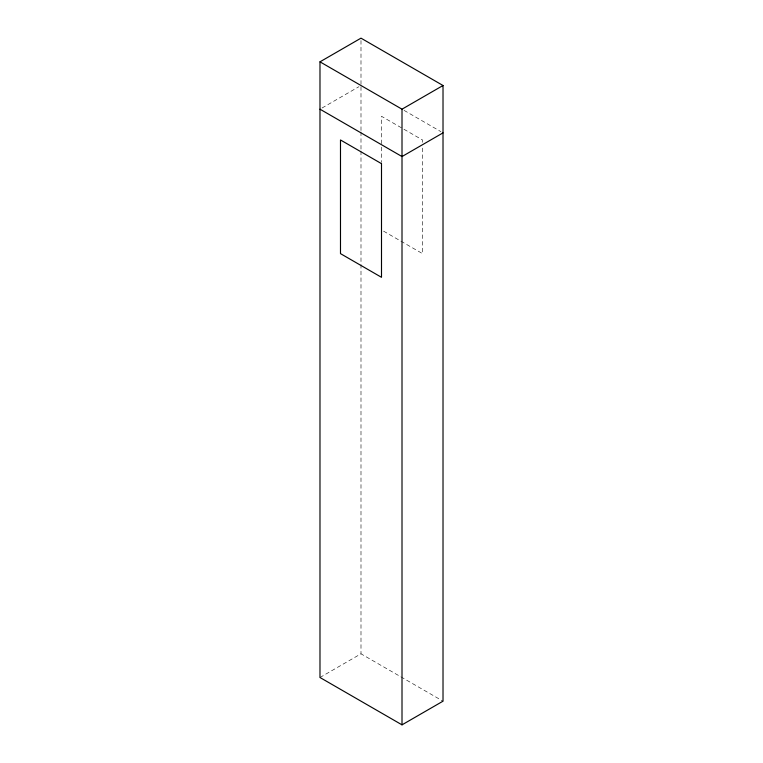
<?xml version="1.0" encoding="UTF-8"?>
<svg xmlns="http://www.w3.org/2000/svg" width="763" height="763" viewBox="0 0 763 763"><rect width="100%" height="100%" fill="white"/><g stroke="black" fill="none" stroke-linecap="round" stroke-linejoin="round"><path stroke-width="0.57" stroke-dasharray="3.81 2.86" d="M322.034 108.003L358.944 86.696M319.983 677.496L360.994 653.815L443.017 701.168M404.056 110.368L440.966 131.684M383.551 231.132L422.511 253.631L422.511 147.078M422.511 142.338L422.511 139.972L381.5 116.291L381.5 145.895M381.5 147.078L381.5 162.462M360.994 40.515L360.994 84.321M360.994 86.696L360.994 130.778M360.994 131.97L360.994 149.844M360.994 151.036L360.994 653.815"/><path stroke-width="1.14" d="M319.983 61.832L360.994 38.15L443.017 85.504L443.017 701.168L402.006 724.85L319.983 677.496L319.983 61.832L402.006 109.185L443.017 85.504M443.017 132.867L402.006 156.549L319.983 109.185M402.006 109.185L402.006 724.85M381.5 163.654L340.489 139.972L340.489 253.631L381.5 277.312L381.5 163.654"/></g></svg>
